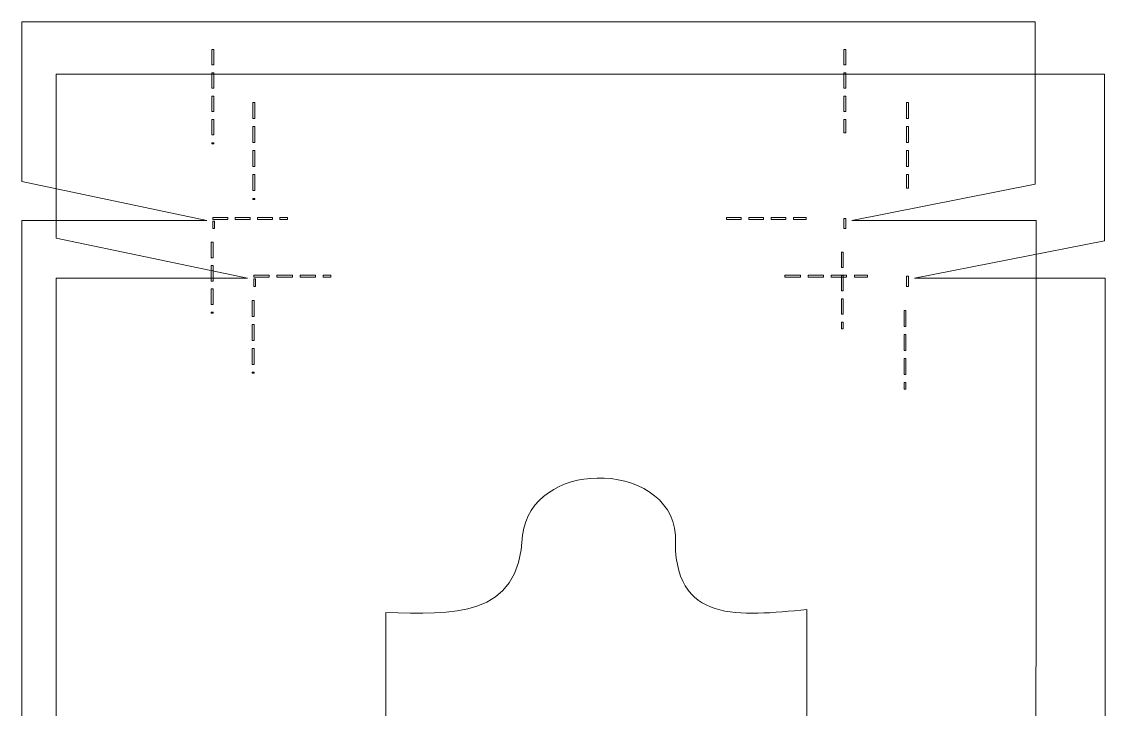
# Model space of a CAD drawing. Header units: centimetres. Extents: x -11.4 to 11.4, y -13.5 to 13.5.
# Drawn here: x -10.88 to -0.81, y -7.08 to -0.7 of the extents above; entities that cross this region are included whole.
import ezdxf

# ---------------------------------------------------------------- set-up
doc = ezdxf.new("R2010")
doc.units = ezdxf.units.CM
doc.header["$MEASUREMENT"] = 0
doc.layers.add('Layer 1', color=7, linetype='Continuous')

msp = doc.modelspace()

# ---------------------------------------------------------------- linework, layer by layer
at = {"layer": 'Layer 1', "color": 25, "lineweight": 18}
for points, knots in [([(-10.8726, -0.69742), (-10.8726, -0.69742), (-10.8726, -2.17961), (-10.8726, -2.17961), (-10.8726, -2.17961), (-10.8726, -2.17961), (-9.15604, -2.5414), (-9.15604, -2.5414), (-9.15604, -2.5414), (-9.15604, -2.5414), (-10.8753, -2.54253), (-10.8753, -2.54253), (-10.8753, -2.54253), (-10.8753, -2.54253), (-10.8753, -10.82214), (-10.8753, -10.82214), (-10.8753, -10.82214), (-10.8753, -10.82214), (-9.16144, -10.82214), (-9.16144, -10.82214), (-9.16144, -10.82214), (-9.16144, -10.82214), (-10.8726, -11.18281), (-10.8726, -11.18281), (-10.8726, -11.18281), (-10.8726, -11.18281), (-10.8726, -12.665), (-10.8726, -12.665), (-10.8726, -12.665), (-10.8726, -12.665), (-1.4664, -12.665), (-1.4664, -12.665), (-1.4664, -12.665), (-1.4664, -12.665), (-1.46532, -11.15741), (-1.46532, -11.15741), (-1.46532, -11.15741), (-1.46532, -11.15741), (-3.15756, -10.82214), (-3.15756, -10.82214), (-3.15756, -10.82214), (-3.15756, -10.82214), (-1.461, -10.82214), (-1.461, -10.82214), (-1.461, -10.82214), (-1.461, -10.82214), (-1.45776, -2.5414), (-1.45776, -2.5414), (-1.45776, -2.5414), (-1.45776, -2.5414), (-3.16891, -2.54253), (-3.16891, -2.54253), (-3.16891, -2.54253), (-3.16891, -2.54253), (-1.46532, -2.20557), (-1.46532, -2.20557), (-1.46532, -2.20557), (-1.46532, -2.20557), (-1.4664, -0.69741), (-1.4664, -0.69741), (-1.4664, -0.69741), (-1.4664, -0.69741), (-10.8726, -0.69741), (-10.8726, -0.69741), (-10.8726, -0.69741), (-10.8726, -0.69741), (-10.8726, -0.69742), (-10.8726, -0.69742)], [0, 0, 0, 0, 0.05555556, 0.05555556, 0.05555556, 0.05555556, 0.11111111, 0.11111111, 0.11111111, 0.11111111, 0.16666667, 0.16666667, 0.16666667, 0.16666667, 0.22222222, 0.22222222, 0.22222222, 0.22222222, 0.27777778, 0.27777778, 0.27777778, 0.27777778, 0.33333333, 0.33333333, 0.33333333, 0.33333333, 0.38888889, 0.38888889, 0.38888889, 0.38888889, 0.44444444, 0.44444444, 0.44444444, 0.44444444, 0.5, 0.5, 0.5, 0.5, 0.55555556, 0.55555556, 0.55555556, 0.55555556, 0.61111111, 0.61111111, 0.61111111, 0.61111111, 0.66666667, 0.66666667, 0.66666667, 0.66666667, 0.72222222, 0.72222222, 0.72222222, 0.72222222, 0.77777778, 0.77777778, 0.77777778, 0.77777778, 0.83333333, 0.83333333, 0.83333333, 0.83333333, 0.88888889, 0.88888889, 0.88888889, 0.88888889, 1, 1, 1, 1]), ([(-9.10849, -0.95424), (-9.10849, -0.95424), (-9.0912, -0.95424), (-9.0912, -0.95424), (-9.0912, -0.95424), (-9.0912, -0.95424), (-9.0912, -1.09873), (-9.0912, -1.09873), (-9.0912, -1.09873), (-9.0912, -1.09873), (-9.10849, -1.09873), (-9.10849, -1.09873), (-9.10849, -1.09873), (-9.10849, -1.09873), (-9.10849, -0.95424), (-9.10849, -0.95424)], [0, 0, 0, 0, 0.2, 0.2, 0.2, 0.2, 0.4, 0.4, 0.4, 0.4, 0.6, 0.6, 0.6, 0.6, 1, 1, 1, 1]), ([(-3.24238, -0.95424), (-3.24238, -0.95424), (-3.22509, -0.95424), (-3.22509, -0.95424), (-3.22509, -0.95424), (-3.22509, -0.95424), (-3.22509, -1.09873), (-3.22509, -1.09873), (-3.22509, -1.09873), (-3.22509, -1.09873), (-3.24238, -1.09873), (-3.24238, -1.09873), (-3.24238, -1.09873), (-3.24238, -1.09873), (-3.24238, -0.95424), (-3.24238, -0.95424)], [0, 0, 0, 0, 0.2, 0.2, 0.2, 0.2, 0.4, 0.4, 0.4, 0.4, 0.6, 0.6, 0.6, 0.6, 1, 1, 1, 1]), ([(-9.10849, -1.17098), (-9.10849, -1.17098), (-9.0912, -1.17098), (-9.0912, -1.17098), (-9.0912, -1.17098), (-9.0912, -1.17098), (-9.0912, -1.31547), (-9.0912, -1.31547), (-9.0912, -1.31547), (-9.0912, -1.31547), (-9.10849, -1.31547), (-9.10849, -1.31547), (-9.10849, -1.31547), (-9.10849, -1.31547), (-9.10849, -1.17098), (-9.10849, -1.17098)], [0, 0, 0, 0, 0.2, 0.2, 0.2, 0.2, 0.4, 0.4, 0.4, 0.4, 0.6, 0.6, 0.6, 0.6, 1, 1, 1, 1]), ([(-3.24238, -1.17098), (-3.24238, -1.17098), (-3.22509, -1.17098), (-3.22509, -1.17098), (-3.22509, -1.17098), (-3.22509, -1.17098), (-3.22509, -1.31547), (-3.22509, -1.31547), (-3.22509, -1.31547), (-3.22509, -1.31547), (-3.24238, -1.31547), (-3.24238, -1.31547), (-3.24238, -1.31547), (-3.24238, -1.31547), (-3.24238, -1.17098), (-3.24238, -1.17098)], [0, 0, 0, 0, 0.2, 0.2, 0.2, 0.2, 0.4, 0.4, 0.4, 0.4, 0.6, 0.6, 0.6, 0.6, 1, 1, 1, 1]), ([(-9.10849, -1.38772), (-9.10849, -1.38772), (-9.0912, -1.38772), (-9.0912, -1.38772), (-9.0912, -1.38772), (-9.0912, -1.38772), (-9.0912, -1.53221), (-9.0912, -1.53221), (-9.0912, -1.53221), (-9.0912, -1.53221), (-9.10849, -1.53221), (-9.10849, -1.53221), (-9.10849, -1.53221), (-9.10849, -1.53221), (-9.10849, -1.38772), (-9.10849, -1.38772)], [0, 0, 0, 0, 0.2, 0.2, 0.2, 0.2, 0.4, 0.4, 0.4, 0.4, 0.6, 0.6, 0.6, 0.6, 1, 1, 1, 1]), ([(-3.24238, -1.38772), (-3.24238, -1.38772), (-3.22509, -1.38772), (-3.22509, -1.38772), (-3.22509, -1.38772), (-3.22509, -1.38772), (-3.22509, -1.53221), (-3.22509, -1.53221), (-3.22509, -1.53221), (-3.22509, -1.53221), (-3.24238, -1.53221), (-3.24238, -1.53221), (-3.24238, -1.53221), (-3.24238, -1.53221), (-3.24238, -1.38772), (-3.24238, -1.38772)], [0, 0, 0, 0, 0.2, 0.2, 0.2, 0.2, 0.4, 0.4, 0.4, 0.4, 0.6, 0.6, 0.6, 0.6, 1, 1, 1, 1]), ([(-9.10849, -1.60446), (-9.10849, -1.60446), (-9.0912, -1.60446), (-9.0912, -1.60446), (-9.0912, -1.60446), (-9.0912, -1.60446), (-9.0912, -1.74896), (-9.0912, -1.74896), (-9.0912, -1.74896), (-9.0912, -1.74896), (-9.10849, -1.74896), (-9.10849, -1.74896), (-9.10849, -1.74896), (-9.10849, -1.74896), (-9.10849, -1.60446), (-9.10849, -1.60446)], [0, 0, 0, 0, 0.2, 0.2, 0.2, 0.2, 0.4, 0.4, 0.4, 0.4, 0.6, 0.6, 0.6, 0.6, 1, 1, 1, 1]), ([(-3.24238, -1.60446), (-3.24238, -1.60446), (-3.22509, -1.60446), (-3.22509, -1.60446), (-3.22509, -1.60446), (-3.22509, -1.60446), (-3.22509, -1.72807), (-3.22509, -1.72807), (-3.22509, -1.72807), (-3.22509, -1.72807), (-3.24238, -1.72807), (-3.24238, -1.72807), (-3.24238, -1.72807), (-3.24238, -1.72807), (-3.24238, -1.60446), (-3.24238, -1.60446)], [0, 0, 0, 0, 0.2, 0.2, 0.2, 0.2, 0.4, 0.4, 0.4, 0.4, 0.6, 0.6, 0.6, 0.6, 1, 1, 1, 1]), ([(-9.10849, -1.8212), (-9.10849, -1.8212), (-9.0912, -1.8212), (-9.0912, -1.8212), (-9.0912, -1.8212), (-9.0912, -1.8212), (-9.0912, -1.83136), (-9.0912, -1.83136), (-9.0912, -1.83136), (-9.0912, -1.83136), (-9.10849, -1.83136), (-9.10849, -1.83136), (-9.10849, -1.83136), (-9.10849, -1.83136), (-9.10849, -1.8212), (-9.10849, -1.8212)], [0, 0, 0, 0, 0.2, 0.2, 0.2, 0.2, 0.4, 0.4, 0.4, 0.4, 0.6, 0.6, 0.6, 0.6, 1, 1, 1, 1]), ([(-9.09985, -2.51601), (-9.09985, -2.51601), (-8.96153, -2.51601), (-8.96153, -2.51601), (-8.96153, -2.51601), (-8.96153, -2.51601), (-8.96153, -2.53407), (-8.96153, -2.53407), (-8.96153, -2.53407), (-8.96153, -2.53407), (-9.09985, -2.53407), (-9.09985, -2.53407), (-9.09985, -2.53407), (-9.09985, -2.53407), (-9.09985, -2.51601), (-9.09985, -2.51601)], [0, 0, 0, 0, 0.2, 0.2, 0.2, 0.2, 0.4, 0.4, 0.4, 0.4, 0.6, 0.6, 0.6, 0.6, 1, 1, 1, 1]), ([(-9.09985, -2.54818), (-9.09985, -2.54818), (-9.08634, -2.54818), (-9.08634, -2.54818), (-9.08634, -2.54818), (-9.08634, -2.54818), (-9.08634, -2.61648), (-9.08634, -2.61648), (-9.08634, -2.61648), (-9.08634, -2.61648), (-9.09985, -2.61648), (-9.09985, -2.61648), (-9.09985, -2.61648), (-9.09985, -2.61648), (-9.09985, -2.54818), (-9.09985, -2.54818)], [0, 0, 0, 0, 0.2, 0.2, 0.2, 0.2, 0.4, 0.4, 0.4, 0.4, 0.6, 0.6, 0.6, 0.6, 1, 1, 1, 1]), ([(-8.89237, -2.51601), (-8.89237, -2.51601), (-8.75405, -2.51601), (-8.75405, -2.51601), (-8.75405, -2.51601), (-8.75405, -2.51601), (-8.75405, -2.53407), (-8.75405, -2.53407), (-8.75405, -2.53407), (-8.75405, -2.53407), (-8.89237, -2.53407), (-8.89237, -2.53407), (-8.89237, -2.53407), (-8.89237, -2.53407), (-8.89237, -2.51601), (-8.89237, -2.51601)], [0, 0, 0, 0, 0.2, 0.2, 0.2, 0.2, 0.4, 0.4, 0.4, 0.4, 0.6, 0.6, 0.6, 0.6, 1, 1, 1, 1]), ([(-8.68489, -2.51601), (-8.68489, -2.51601), (-8.54657, -2.51601), (-8.54657, -2.51601), (-8.54657, -2.51601), (-8.54657, -2.51601), (-8.54657, -2.53407), (-8.54657, -2.53407), (-8.54657, -2.53407), (-8.54657, -2.53407), (-8.68489, -2.53407), (-8.68489, -2.53407), (-8.68489, -2.53407), (-8.68489, -2.53407), (-8.68489, -2.51601), (-8.68489, -2.51601)], [0, 0, 0, 0, 0.2, 0.2, 0.2, 0.2, 0.4, 0.4, 0.4, 0.4, 0.6, 0.6, 0.6, 0.6, 1, 1, 1, 1]), ([(-8.47741, -2.51601), (-8.47741, -2.51601), (-8.40825, -2.51601), (-8.40825, -2.51601), (-8.40825, -2.51601), (-8.40825, -2.51601), (-8.40825, -2.53407), (-8.40825, -2.53407), (-8.40825, -2.53407), (-8.40825, -2.53407), (-8.47741, -2.53407), (-8.47741, -2.53407), (-8.47741, -2.53407), (-8.47741, -2.53407), (-8.47741, -2.51601), (-8.47741, -2.51601)], [0, 0, 0, 0, 0.2, 0.2, 0.2, 0.2, 0.4, 0.4, 0.4, 0.4, 0.6, 0.6, 0.6, 0.6, 1, 1, 1, 1]), ([(-4.33272, -2.51601), (-4.33272, -2.51601), (-4.1944, -2.51601), (-4.1944, -2.51601), (-4.1944, -2.51601), (-4.1944, -2.51601), (-4.1944, -2.53407), (-4.1944, -2.53407), (-4.1944, -2.53407), (-4.1944, -2.53407), (-4.33272, -2.53407), (-4.33272, -2.53407), (-4.33272, -2.53407), (-4.33272, -2.53407), (-4.33272, -2.51601), (-4.33272, -2.51601)], [0, 0, 0, 0, 0.2, 0.2, 0.2, 0.2, 0.4, 0.4, 0.4, 0.4, 0.6, 0.6, 0.6, 0.6, 1, 1, 1, 1]), ([(-4.12525, -2.51601), (-4.12525, -2.51601), (-3.98693, -2.51601), (-3.98693, -2.51601), (-3.98693, -2.51601), (-3.98693, -2.51601), (-3.98693, -2.53407), (-3.98693, -2.53407), (-3.98693, -2.53407), (-3.98693, -2.53407), (-4.12525, -2.53407), (-4.12525, -2.53407), (-4.12525, -2.53407), (-4.12525, -2.53407), (-4.12525, -2.51601), (-4.12525, -2.51601)], [0, 0, 0, 0, 0.2, 0.2, 0.2, 0.2, 0.4, 0.4, 0.4, 0.4, 0.6, 0.6, 0.6, 0.6, 1, 1, 1, 1]), ([(-3.91777, -2.51601), (-3.91777, -2.51601), (-3.77945, -2.51601), (-3.77945, -2.51601), (-3.77945, -2.51601), (-3.77945, -2.51601), (-3.77945, -2.53407), (-3.77945, -2.53407), (-3.77945, -2.53407), (-3.77945, -2.53407), (-3.91777, -2.53407), (-3.91777, -2.53407), (-3.91777, -2.53407), (-3.91777, -2.53407), (-3.91777, -2.51601), (-3.91777, -2.51601)], [0, 0, 0, 0, 0.2, 0.2, 0.2, 0.2, 0.4, 0.4, 0.4, 0.4, 0.6, 0.6, 0.6, 0.6, 1, 1, 1, 1]), ([(-3.71029, -2.51601), (-3.71029, -2.51601), (-3.59142, -2.51601), (-3.59142, -2.51601), (-3.59142, -2.51601), (-3.59142, -2.51601), (-3.59142, -2.53407), (-3.59142, -2.53407), (-3.59142, -2.53407), (-3.59142, -2.53407), (-3.71029, -2.53407), (-3.71029, -2.53407), (-3.71029, -2.53407), (-3.71029, -2.53407), (-3.71029, -2.51601), (-3.71029, -2.51601)], [0, 0, 0, 0, 0.2, 0.2, 0.2, 0.2, 0.4, 0.4, 0.4, 0.4, 0.6, 0.6, 0.6, 0.6, 1, 1, 1, 1]), ([(-3.24238, -2.52504), (-3.24238, -2.52504), (-3.22509, -2.52504), (-3.22509, -2.52504), (-3.22509, -2.52504), (-3.22509, -2.52504), (-3.22509, -2.61648), (-3.22509, -2.61648), (-3.22509, -2.61648), (-3.22509, -2.61648), (-3.24238, -2.61648), (-3.24238, -2.61648), (-3.24238, -2.61648), (-3.24238, -2.61648), (-3.24238, -2.52504), (-3.24238, -2.52504)], [0, 0, 0, 0, 0.2, 0.2, 0.2, 0.2, 0.4, 0.4, 0.4, 0.4, 0.6, 0.6, 0.6, 0.6, 1, 1, 1, 1]), ([(-9.11552, -2.74404), (-9.11552, -2.74404), (-9.09823, -2.74404), (-9.09823, -2.74404), (-9.09823, -2.74404), (-9.09823, -2.74404), (-9.09823, -2.88853), (-9.09823, -2.88853), (-9.09823, -2.88853), (-9.09823, -2.88853), (-9.11552, -2.88853), (-9.11552, -2.88853), (-9.11552, -2.88853), (-9.11552, -2.88853), (-9.11552, -2.74404), (-9.11552, -2.74404)], [0, 0, 0, 0, 0.2, 0.2, 0.2, 0.2, 0.4, 0.4, 0.4, 0.4, 0.6, 0.6, 0.6, 0.6, 1, 1, 1, 1]), ([(-3.26454, -2.83492), (-3.26454, -2.83492), (-3.24725, -2.83492), (-3.24725, -2.83492), (-3.24725, -2.83492), (-3.24725, -2.83492), (-3.24725, -2.97941), (-3.24725, -2.97941), (-3.24725, -2.97941), (-3.24725, -2.97941), (-3.26454, -2.97941), (-3.26454, -2.97941), (-3.26454, -2.97941), (-3.26454, -2.97941), (-3.26454, -2.83492), (-3.26454, -2.83492)], [0, 0, 0, 0, 0.2, 0.2, 0.2, 0.2, 0.4, 0.4, 0.4, 0.4, 0.6, 0.6, 0.6, 0.6, 1, 1, 1, 1]), ([(-9.11552, -2.96078), (-9.11552, -2.96078), (-9.09823, -2.96078), (-9.09823, -2.96078), (-9.09823, -2.96078), (-9.09823, -2.96078), (-9.09823, -3.10527), (-9.09823, -3.10527), (-9.09823, -3.10527), (-9.09823, -3.10527), (-9.11552, -3.10527), (-9.11552, -3.10527), (-9.11552, -3.10527), (-9.11552, -3.10527), (-9.11552, -2.96078), (-9.11552, -2.96078)], [0, 0, 0, 0, 0.2, 0.2, 0.2, 0.2, 0.4, 0.4, 0.4, 0.4, 0.6, 0.6, 0.6, 0.6, 1, 1, 1, 1]), ([(-3.26454, -3.05165), (-3.26454, -3.05165), (-3.24725, -3.05165), (-3.24725, -3.05165), (-3.24725, -3.05165), (-3.24725, -3.05165), (-3.24725, -3.19614), (-3.24725, -3.19614), (-3.24725, -3.19614), (-3.24725, -3.19614), (-3.26454, -3.19614), (-3.26454, -3.19614), (-3.26454, -3.19614), (-3.26454, -3.19614), (-3.26454, -3.05165), (-3.26454, -3.05165)], [0, 0, 0, 0, 0.2, 0.2, 0.2, 0.2, 0.4, 0.4, 0.4, 0.4, 0.6, 0.6, 0.6, 0.6, 1, 1, 1, 1]), ([(-9.11552, -3.17752), (-9.11552, -3.17752), (-9.09823, -3.17752), (-9.09823, -3.17752), (-9.09823, -3.17752), (-9.09823, -3.17752), (-9.09823, -3.32201), (-9.09823, -3.32201), (-9.09823, -3.32201), (-9.09823, -3.32201), (-9.11552, -3.32201), (-9.11552, -3.32201), (-9.11552, -3.32201), (-9.11552, -3.32201), (-9.11552, -3.17752), (-9.11552, -3.17752)], [0, 0, 0, 0, 0.2, 0.2, 0.2, 0.2, 0.4, 0.4, 0.4, 0.4, 0.6, 0.6, 0.6, 0.6, 1, 1, 1, 1]), ([(-3.26454, -3.2684), (-3.26454, -3.2684), (-3.24725, -3.2684), (-3.24725, -3.2684), (-3.24725, -3.2684), (-3.24725, -3.2684), (-3.24725, -3.41289), (-3.24725, -3.41289), (-3.24725, -3.41289), (-3.24725, -3.41289), (-3.26454, -3.41289), (-3.26454, -3.41289), (-3.26454, -3.41289), (-3.26454, -3.41289), (-3.26454, -3.2684), (-3.26454, -3.2684)], [0, 0, 0, 0, 0.2, 0.2, 0.2, 0.2, 0.4, 0.4, 0.4, 0.4, 0.6, 0.6, 0.6, 0.6, 1, 1, 1, 1]), ([(-9.11552, -3.39426), (-9.11552, -3.39426), (-9.09823, -3.39426), (-9.09823, -3.39426), (-9.09823, -3.39426), (-9.09823, -3.39426), (-9.09823, -3.40103), (-9.09823, -3.40103), (-9.09823, -3.40103), (-9.09823, -3.40103), (-9.11552, -3.40103), (-9.11552, -3.40103), (-9.11552, -3.40103), (-9.11552, -3.40103), (-9.11552, -3.39426), (-9.11552, -3.39426)], [0, 0, 0, 0, 0.2, 0.2, 0.2, 0.2, 0.4, 0.4, 0.4, 0.4, 0.6, 0.6, 0.6, 0.6, 1, 1, 1, 1]), ([(-3.26454, -3.48514), (-3.26454, -3.48514), (-3.24725, -3.48514), (-3.24725, -3.48514), (-3.24725, -3.48514), (-3.24725, -3.48514), (-3.24725, -3.54666), (-3.24725, -3.54666), (-3.24725, -3.54666), (-3.24725, -3.54666), (-3.26454, -3.54666), (-3.26454, -3.54666), (-3.26454, -3.54666), (-3.26454, -3.54666), (-3.26454, -3.48514), (-3.26454, -3.48514)], [0, 0, 0, 0, 0.2, 0.2, 0.2, 0.2, 0.4, 0.4, 0.4, 0.4, 0.6, 0.6, 0.6, 0.6, 1, 1, 1, 1])]:
    msp.add_open_spline(points, degree=3, knots=knots, dxfattribs=at)
at = {"layer": 'Layer 1', "color": 13, "lineweight": 18}
for points, knots in [([(-10.55357, -1.1854), (-10.55357, -1.1854), (-10.55357, -2.70582), (-10.55357, -2.70582), (-10.55357, -2.70582), (-10.55357, -2.70582), (-8.77774, -3.07687), (-8.77774, -3.07687), (-8.77774, -3.07687), (-8.77774, -3.07687), (-10.55611, -3.07751), (-10.55611, -3.07751), (-10.55611, -3.07751), (-10.55611, -3.07751), (-10.55611, -11.56973), (-10.55611, -11.56973), (-10.55611, -11.56973), (-10.55611, -11.56973), (-8.78346, -11.56973), (-8.78346, -11.56973), (-8.78346, -11.56973), (-8.78346, -11.56973), (-10.55357, -11.94014), (-10.55357, -11.94014), (-10.55357, -11.94014), (-10.55357, -11.94014), (-10.55357, -13.45993), (-10.55357, -13.45993), (-10.55357, -13.45993), (-10.55357, -13.45993), (-0.82367, -13.45993), (-0.82367, -13.45993), (-0.82367, -13.45993), (-0.82367, -13.45993), (-0.8224, -11.91409), (-0.8224, -11.91409), (-0.8224, -11.91409), (-0.8224, -11.91409), (-2.57282, -11.56973), (-2.57282, -11.56973), (-2.57282, -11.56973), (-2.57282, -11.56973), (-0.81795, -11.56973), (-0.81795, -11.56973), (-0.81795, -11.56973), (-0.81795, -11.56973), (-0.81477, -3.07687), (-0.81477, -3.07687), (-0.81477, -3.07687), (-0.81477, -3.07687), (-2.58488, -3.07751), (-2.58488, -3.07751), (-2.58488, -3.07751), (-2.58488, -3.07751), (-0.82239, -2.73251), (-0.82239, -2.73251), (-0.82239, -2.73251), (-0.82239, -2.73251), (-0.82366, -1.18541), (-0.82366, -1.18541), (-0.82366, -1.18541), (-0.82366, -1.18541), (-10.55356, -1.18541), (-10.55356, -1.18541), (-10.55356, -1.18541), (-10.55356, -1.18541), (-10.55357, -1.1854), (-10.55357, -1.1854)], [0, 0, 0, 0, 0.05555556, 0.05555556, 0.05555556, 0.05555556, 0.11111111, 0.11111111, 0.11111111, 0.11111111, 0.16666667, 0.16666667, 0.16666667, 0.16666667, 0.22222222, 0.22222222, 0.22222222, 0.22222222, 0.27777778, 0.27777778, 0.27777778, 0.27777778, 0.33333333, 0.33333333, 0.33333333, 0.33333333, 0.38888889, 0.38888889, 0.38888889, 0.38888889, 0.44444444, 0.44444444, 0.44444444, 0.44444444, 0.5, 0.5, 0.5, 0.5, 0.55555556, 0.55555556, 0.55555556, 0.55555556, 0.61111111, 0.61111111, 0.61111111, 0.61111111, 0.66666667, 0.66666667, 0.66666667, 0.66666667, 0.72222222, 0.72222222, 0.72222222, 0.72222222, 0.77777778, 0.77777778, 0.77777778, 0.77777778, 0.83333333, 0.83333333, 0.83333333, 0.83333333, 0.88888889, 0.88888889, 0.88888889, 0.88888889, 1, 1, 1, 1]), ([(-8.72881, -1.44844), (-8.72881, -1.44844), (-8.71102, -1.44844), (-8.71102, -1.44844), (-8.71102, -1.44844), (-8.71102, -1.44844), (-8.71102, -1.59711), (-8.71102, -1.59711), (-8.71102, -1.59711), (-8.71102, -1.59711), (-8.72881, -1.59711), (-8.72881, -1.59711), (-8.72881, -1.59711), (-8.72881, -1.59711), (-8.72881, -1.44844), (-8.72881, -1.44844)], [0, 0, 0, 0, 0.2, 0.2, 0.2, 0.2, 0.4, 0.4, 0.4, 0.4, 0.6, 0.6, 0.6, 0.6, 1, 1, 1, 1]), ([(-2.66049, -1.44844), (-2.66049, -1.44844), (-2.6427, -1.44844), (-2.6427, -1.44844), (-2.6427, -1.44844), (-2.6427, -1.44844), (-2.6427, -1.59711), (-2.6427, -1.59711), (-2.6427, -1.59711), (-2.6427, -1.59711), (-2.66049, -1.59711), (-2.66049, -1.59711), (-2.66049, -1.59711), (-2.66049, -1.59711), (-2.66049, -1.44844), (-2.66049, -1.44844)], [0, 0, 0, 0, 0.2, 0.2, 0.2, 0.2, 0.4, 0.4, 0.4, 0.4, 0.6, 0.6, 0.6, 0.6, 1, 1, 1, 1]), ([(-8.72881, -1.67082), (-8.72881, -1.67082), (-8.71102, -1.67082), (-8.71102, -1.67082), (-8.71102, -1.67082), (-8.71102, -1.67082), (-8.71102, -1.81949), (-8.71102, -1.81949), (-8.71102, -1.81949), (-8.71102, -1.81949), (-8.72881, -1.81949), (-8.72881, -1.81949), (-8.72881, -1.81949), (-8.72881, -1.81949), (-8.72881, -1.67082), (-8.72881, -1.67082)], [0, 0, 0, 0, 0.2, 0.2, 0.2, 0.2, 0.4, 0.4, 0.4, 0.4, 0.6, 0.6, 0.6, 0.6, 1, 1, 1, 1]), ([(-2.66049, -1.67082), (-2.66049, -1.67082), (-2.6427, -1.67082), (-2.6427, -1.67082), (-2.6427, -1.67082), (-2.6427, -1.67082), (-2.6427, -1.81949), (-2.6427, -1.81949), (-2.6427, -1.81949), (-2.6427, -1.81949), (-2.66049, -1.81949), (-2.66049, -1.81949), (-2.66049, -1.81949), (-2.66049, -1.81949), (-2.66049, -1.67082), (-2.66049, -1.67082)], [0, 0, 0, 0, 0.2, 0.2, 0.2, 0.2, 0.4, 0.4, 0.4, 0.4, 0.6, 0.6, 0.6, 0.6, 1, 1, 1, 1]), ([(-8.72881, -1.89319), (-8.72881, -1.89319), (-8.71102, -1.89319), (-8.71102, -1.89319), (-8.71102, -1.89319), (-8.71102, -1.89319), (-8.71102, -2.04186), (-8.71102, -2.04186), (-8.71102, -2.04186), (-8.71102, -2.04186), (-8.72881, -2.04186), (-8.72881, -2.04186), (-8.72881, -2.04186), (-8.72881, -2.04186), (-8.72881, -1.89319), (-8.72881, -1.89319)], [0, 0, 0, 0, 0.2, 0.2, 0.2, 0.2, 0.4, 0.4, 0.4, 0.4, 0.6, 0.6, 0.6, 0.6, 1, 1, 1, 1]), ([(-2.66049, -1.89319), (-2.66049, -1.89319), (-2.6427, -1.89319), (-2.6427, -1.89319), (-2.6427, -1.89319), (-2.6427, -1.89319), (-2.6427, -2.04186), (-2.6427, -2.04186), (-2.6427, -2.04186), (-2.6427, -2.04186), (-2.66049, -2.04186), (-2.66049, -2.04186), (-2.66049, -2.04186), (-2.66049, -2.04186), (-2.66049, -1.89319), (-2.66049, -1.89319)], [0, 0, 0, 0, 0.2, 0.2, 0.2, 0.2, 0.4, 0.4, 0.4, 0.4, 0.6, 0.6, 0.6, 0.6, 1, 1, 1, 1]), ([(-8.72881, -2.11557), (-8.72881, -2.11557), (-8.71102, -2.11557), (-8.71102, -2.11557), (-8.71102, -2.11557), (-8.71102, -2.11557), (-8.71102, -2.26361), (-8.71102, -2.26361), (-8.71102, -2.26361), (-8.71102, -2.26361), (-8.72881, -2.26361), (-8.72881, -2.26361), (-8.72881, -2.26361), (-8.72881, -2.26361), (-8.72881, -2.11557), (-8.72881, -2.11557)], [0, 0, 0, 0, 0.2, 0.2, 0.2, 0.2, 0.4, 0.4, 0.4, 0.4, 0.6, 0.6, 0.6, 0.6, 1, 1, 1, 1]), ([(-2.66049, -2.11557), (-2.66049, -2.11557), (-2.6427, -2.11557), (-2.6427, -2.11557), (-2.6427, -2.11557), (-2.6427, -2.11557), (-2.6427, -2.24264), (-2.6427, -2.24264), (-2.6427, -2.24264), (-2.6427, -2.24264), (-2.66049, -2.24264), (-2.66049, -2.24264), (-2.66049, -2.24264), (-2.66049, -2.24264), (-2.66049, -2.11557), (-2.66049, -2.11557)], [0, 0, 0, 0, 0.2, 0.2, 0.2, 0.2, 0.4, 0.4, 0.4, 0.4, 0.6, 0.6, 0.6, 0.6, 1, 1, 1, 1]), ([(-8.72881, -2.33795), (-8.72881, -2.33795), (-8.71102, -2.33795), (-8.71102, -2.33795), (-8.71102, -2.33795), (-8.71102, -2.33795), (-8.71102, -2.34812), (-8.71102, -2.34812), (-8.71102, -2.34812), (-8.71102, -2.34812), (-8.72881, -2.34812), (-8.72881, -2.34812), (-8.72881, -2.34812), (-8.72881, -2.34812), (-8.72881, -2.33795), (-8.72881, -2.33795)], [0, 0, 0, 0, 0.2, 0.2, 0.2, 0.2, 0.4, 0.4, 0.4, 0.4, 0.6, 0.6, 0.6, 0.6, 1, 1, 1, 1]), ([(-8.71992, -3.05082), (-8.71992, -3.05082), (-8.57633, -3.05082), (-8.57633, -3.05082), (-8.57633, -3.05082), (-8.57633, -3.05082), (-8.57633, -3.06924), (-8.57633, -3.06924), (-8.57633, -3.06924), (-8.57633, -3.06924), (-8.71992, -3.06924), (-8.71992, -3.06924), (-8.71992, -3.06924), (-8.71992, -3.06924), (-8.71992, -3.05082), (-8.71992, -3.05082)], [0, 0, 0, 0, 0.2, 0.2, 0.2, 0.2, 0.4, 0.4, 0.4, 0.4, 0.6, 0.6, 0.6, 0.6, 1, 1, 1, 1]), ([(-8.71992, -3.08386), (-8.71992, -3.08386), (-8.70594, -3.08386), (-8.70594, -3.08386), (-8.70594, -3.08386), (-8.70594, -3.08386), (-8.70594, -3.15375), (-8.70594, -3.15375), (-8.70594, -3.15375), (-8.70594, -3.15375), (-8.71992, -3.15375), (-8.71992, -3.15375), (-8.71992, -3.15375), (-8.71992, -3.15375), (-8.71992, -3.08386), (-8.71992, -3.08386)], [0, 0, 0, 0, 0.2, 0.2, 0.2, 0.2, 0.4, 0.4, 0.4, 0.4, 0.6, 0.6, 0.6, 0.6, 1, 1, 1, 1]), ([(-8.50517, -3.05082), (-8.50517, -3.05082), (-8.36222, -3.05082), (-8.36222, -3.05082), (-8.36222, -3.05082), (-8.36222, -3.05082), (-8.36222, -3.06924), (-8.36222, -3.06924), (-8.36222, -3.06924), (-8.36222, -3.06924), (-8.50517, -3.06924), (-8.50517, -3.06924), (-8.50517, -3.06924), (-8.50517, -3.06924), (-8.50517, -3.05082), (-8.50517, -3.05082)], [0, 0, 0, 0, 0.2, 0.2, 0.2, 0.2, 0.4, 0.4, 0.4, 0.4, 0.6, 0.6, 0.6, 0.6, 1, 1, 1, 1]), ([(-8.29041, -3.05082), (-8.29041, -3.05082), (-8.14745, -3.05082), (-8.14745, -3.05082), (-8.14745, -3.05082), (-8.14745, -3.05082), (-8.14745, -3.06924), (-8.14745, -3.06924), (-8.14745, -3.06924), (-8.14745, -3.06924), (-8.29041, -3.06924), (-8.29041, -3.06924), (-8.29041, -3.06924), (-8.29041, -3.06924), (-8.29041, -3.05082), (-8.29041, -3.05082)], [0, 0, 0, 0, 0.2, 0.2, 0.2, 0.2, 0.4, 0.4, 0.4, 0.4, 0.6, 0.6, 0.6, 0.6, 1, 1, 1, 1]), ([(-8.07566, -3.05082), (-8.07566, -3.05082), (-8.0045, -3.05082), (-8.0045, -3.05082), (-8.0045, -3.05082), (-8.0045, -3.05082), (-8.0045, -3.06924), (-8.0045, -3.06924), (-8.0045, -3.06924), (-8.0045, -3.06924), (-8.07566, -3.06924), (-8.07566, -3.06924), (-8.07566, -3.06924), (-8.07566, -3.06924), (-8.07566, -3.05082), (-8.07566, -3.05082)], [0, 0, 0, 0, 0.2, 0.2, 0.2, 0.2, 0.4, 0.4, 0.4, 0.4, 0.6, 0.6, 0.6, 0.6, 1, 1, 1, 1]), ([(-3.78889, -3.05082), (-3.78889, -3.05082), (-3.6453, -3.05082), (-3.6453, -3.05082), (-3.6453, -3.05082), (-3.6453, -3.05082), (-3.6453, -3.06924), (-3.6453, -3.06924), (-3.6453, -3.06924), (-3.6453, -3.06924), (-3.78889, -3.06924), (-3.78889, -3.06924), (-3.78889, -3.06924), (-3.78889, -3.06924), (-3.78889, -3.05082), (-3.78889, -3.05082)], [0, 0, 0, 0, 0.2, 0.2, 0.2, 0.2, 0.4, 0.4, 0.4, 0.4, 0.6, 0.6, 0.6, 0.6, 1, 1, 1, 1]), ([(-3.57414, -3.05082), (-3.57414, -3.05082), (-3.43118, -3.05082), (-3.43118, -3.05082), (-3.43118, -3.05082), (-3.43118, -3.05082), (-3.43118, -3.06924), (-3.43118, -3.06924), (-3.43118, -3.06924), (-3.43118, -3.06924), (-3.57414, -3.06924), (-3.57414, -3.06924), (-3.57414, -3.06924), (-3.57414, -3.06924), (-3.57414, -3.05082), (-3.57414, -3.05082)], [0, 0, 0, 0, 0.2, 0.2, 0.2, 0.2, 0.4, 0.4, 0.4, 0.4, 0.6, 0.6, 0.6, 0.6, 1, 1, 1, 1]), ([(-3.35939, -3.05082), (-3.35939, -3.05082), (-3.21643, -3.05082), (-3.21643, -3.05082), (-3.21643, -3.05082), (-3.21643, -3.05082), (-3.21643, -3.06924), (-3.21643, -3.06924), (-3.21643, -3.06924), (-3.21643, -3.06924), (-3.35939, -3.06924), (-3.35939, -3.06924), (-3.35939, -3.06924), (-3.35939, -3.06924), (-3.35939, -3.05082), (-3.35939, -3.05082)], [0, 0, 0, 0, 0.2, 0.2, 0.2, 0.2, 0.4, 0.4, 0.4, 0.4, 0.6, 0.6, 0.6, 0.6, 1, 1, 1, 1]), ([(-3.14464, -3.05082), (-3.14464, -3.05082), (-3.02201, -3.05082), (-3.02201, -3.05082), (-3.02201, -3.05082), (-3.02201, -3.05082), (-3.02201, -3.06924), (-3.02201, -3.06924), (-3.02201, -3.06924), (-3.02201, -3.06924), (-3.14464, -3.06924), (-3.14464, -3.06924), (-3.14464, -3.06924), (-3.14464, -3.06924), (-3.14464, -3.05082), (-3.14464, -3.05082)], [0, 0, 0, 0, 0.2, 0.2, 0.2, 0.2, 0.4, 0.4, 0.4, 0.4, 0.6, 0.6, 0.6, 0.6, 1, 1, 1, 1]), ([(-2.66049, -3.05972), (-2.66049, -3.05972), (-2.6427, -3.05972), (-2.6427, -3.05972), (-2.6427, -3.05972), (-2.6427, -3.05972), (-2.6427, -3.15375), (-2.6427, -3.15375), (-2.6427, -3.15375), (-2.6427, -3.15375), (-2.66049, -3.15375), (-2.66049, -3.15375), (-2.66049, -3.15375), (-2.66049, -3.15375), (-2.66049, -3.05972), (-2.66049, -3.05972)], [0, 0, 0, 0, 0.2, 0.2, 0.2, 0.2, 0.4, 0.4, 0.4, 0.4, 0.6, 0.6, 0.6, 0.6, 1, 1, 1, 1]), ([(-8.7358, -3.28463), (-8.7358, -3.28463), (-8.71801, -3.28463), (-8.71801, -3.28463), (-8.71801, -3.28463), (-8.71801, -3.28463), (-8.71801, -3.43267), (-8.71801, -3.43267), (-8.71801, -3.43267), (-8.71801, -3.43267), (-8.7358, -3.43267), (-8.7358, -3.43267), (-8.7358, -3.43267), (-8.7358, -3.43267), (-8.7358, -3.28463), (-8.7358, -3.28463)], [0, 0, 0, 0, 0.2, 0.2, 0.2, 0.2, 0.4, 0.4, 0.4, 0.4, 0.6, 0.6, 0.6, 0.6, 1, 1, 1, 1]), ([(-2.68336, -3.3774), (-2.68336, -3.3774), (-2.66557, -3.3774), (-2.66557, -3.3774), (-2.66557, -3.3774), (-2.66557, -3.3774), (-2.66557, -3.52607), (-2.66557, -3.52607), (-2.66557, -3.52607), (-2.66557, -3.52607), (-2.68336, -3.52607), (-2.68336, -3.52607), (-2.68336, -3.52607), (-2.68336, -3.52607), (-2.68336, -3.3774), (-2.68336, -3.3774)], [0, 0, 0, 0, 0.2, 0.2, 0.2, 0.2, 0.4, 0.4, 0.4, 0.4, 0.6, 0.6, 0.6, 0.6, 1, 1, 1, 1]), ([(-8.7358, -3.50701), (-8.7358, -3.50701), (-8.71801, -3.50701), (-8.71801, -3.50701), (-8.71801, -3.50701), (-8.71801, -3.50701), (-8.71801, -3.65505), (-8.71801, -3.65505), (-8.71801, -3.65505), (-8.71801, -3.65505), (-8.7358, -3.65505), (-8.7358, -3.65505), (-8.7358, -3.65505), (-8.7358, -3.65505), (-8.7358, -3.50701), (-8.7358, -3.50701)], [0, 0, 0, 0, 0.2, 0.2, 0.2, 0.2, 0.4, 0.4, 0.4, 0.4, 0.6, 0.6, 0.6, 0.6, 1, 1, 1, 1]), ([(-2.68336, -3.59977), (-2.68336, -3.59977), (-2.66557, -3.59977), (-2.66557, -3.59977), (-2.66557, -3.59977), (-2.66557, -3.59977), (-2.66557, -3.74844), (-2.66557, -3.74844), (-2.66557, -3.74844), (-2.66557, -3.74844), (-2.68336, -3.74844), (-2.68336, -3.74844), (-2.68336, -3.74844), (-2.68336, -3.74844), (-2.68336, -3.59977), (-2.68336, -3.59977)], [0, 0, 0, 0, 0.2, 0.2, 0.2, 0.2, 0.4, 0.4, 0.4, 0.4, 0.6, 0.6, 0.6, 0.6, 1, 1, 1, 1]), ([(-8.7358, -3.72938), (-8.7358, -3.72938), (-8.71801, -3.72938), (-8.71801, -3.72938), (-8.71801, -3.72938), (-8.71801, -3.72938), (-8.71801, -3.87742), (-8.71801, -3.87742), (-8.71801, -3.87742), (-8.71801, -3.87742), (-8.7358, -3.87742), (-8.7358, -3.87742), (-8.7358, -3.87742), (-8.7358, -3.87742), (-8.7358, -3.72938), (-8.7358, -3.72938)], [0, 0, 0, 0, 0.2, 0.2, 0.2, 0.2, 0.4, 0.4, 0.4, 0.4, 0.6, 0.6, 0.6, 0.6, 1, 1, 1, 1]), ([(-2.68336, -3.82215), (-2.68336, -3.82215), (-2.66557, -3.82215), (-2.66557, -3.82215), (-2.66557, -3.82215), (-2.66557, -3.82215), (-2.66557, -3.97082), (-2.66557, -3.97082), (-2.66557, -3.97082), (-2.66557, -3.97082), (-2.68336, -3.97082), (-2.68336, -3.97082), (-2.68336, -3.97082), (-2.68336, -3.97082), (-2.68336, -3.82215), (-2.68336, -3.82215)], [0, 0, 0, 0, 0.2, 0.2, 0.2, 0.2, 0.4, 0.4, 0.4, 0.4, 0.6, 0.6, 0.6, 0.6, 1, 1, 1, 1]), ([(-8.7358, -3.95112), (-8.7358, -3.95112), (-8.71801, -3.95112), (-8.71801, -3.95112), (-8.71801, -3.95112), (-8.71801, -3.95112), (-8.71801, -3.95811), (-8.71801, -3.95811), (-8.71801, -3.95811), (-8.71801, -3.95811), (-8.7358, -3.95811), (-8.7358, -3.95811), (-8.7358, -3.95811), (-8.7358, -3.95811), (-8.7358, -3.95112), (-8.7358, -3.95112)], [0, 0, 0, 0, 0.2, 0.2, 0.2, 0.2, 0.4, 0.4, 0.4, 0.4, 0.6, 0.6, 0.6, 0.6, 1, 1, 1, 1]), ([(-2.68336, -4.04452), (-2.68336, -4.04452), (-2.66557, -4.04452), (-2.66557, -4.04452), (-2.66557, -4.04452), (-2.66557, -4.04452), (-2.66557, -4.10742), (-2.66557, -4.10742), (-2.66557, -4.10742), (-2.66557, -4.10742), (-2.68336, -4.10742), (-2.68336, -4.10742), (-2.68336, -4.10742), (-2.68336, -4.10742), (-2.68336, -4.04452), (-2.68336, -4.04452)], [0, 0, 0, 0, 0.2, 0.2, 0.2, 0.2, 0.4, 0.4, 0.4, 0.4, 0.6, 0.6, 0.6, 0.6, 1, 1, 1, 1]), ([(-5.53295, -4.93212), (-5.1848, -4.92476), (-4.83113, -5.10594), (-4.80546, -5.46201), (-4.80546, -5.46201), (-4.83865, -6.30376), (-4.19726, -6.20771), (-3.58557, -6.15328), (-3.58557, -6.15328), (-3.58557, -6.15328), (-3.58557, -9.35613), (-3.58557, -9.35613), (-3.58557, -9.35613), (-3.19212, -9.48794), (-3.23605, -9.74244), (-3.18784, -9.97116), (-3.18784, -9.97116), (-3.18784, -9.97116), (-3.17513, -11.03475), (-3.17513, -11.03475), (-3.17513, -11.03475), (-3.17513, -11.03475), (-7.84248, -11.02204), (-7.84248, -11.02204), (-7.84248, -11.02204), (-7.84248, -11.02204), (-7.85455, -9.9972), (-7.85455, -9.9972), (-7.85455, -9.9972), (-7.87447, -9.69607), (-7.83491, -9.434), (-7.49367, -9.36946), (-7.49367, -9.36946), (-7.49367, -9.36946), (-7.49367, -6.17932), (-7.49367, -6.17932), (-7.49367, -6.17932), (-6.88331, -6.19707), (-6.25344, -6.24186), (-6.22422, -5.462), (-6.22422, -5.462), (-6.18202, -5.11235), (-5.86, -4.93902), (-5.53295, -4.93211), (-5.53295, -4.93211), (-5.53295, -4.93211), (-5.53295, -4.93212), (-5.53295, -4.93212)], [0, 0, 0, 0, 0.07692308, 0.07692308, 0.07692308, 0.07692308, 0.15384615, 0.15384615, 0.15384615, 0.15384615, 0.23076923, 0.23076923, 0.23076923, 0.23076923, 0.30769231, 0.30769231, 0.30769231, 0.30769231, 0.38461538, 0.38461538, 0.38461538, 0.38461538, 0.46153846, 0.46153846, 0.46153846, 0.46153846, 0.53846154, 0.53846154, 0.53846154, 0.53846154, 0.61538462, 0.61538462, 0.61538462, 0.61538462, 0.69230769, 0.69230769, 0.69230769, 0.69230769, 0.76923077, 0.76923077, 0.76923077, 0.76923077, 0.84615385, 0.84615385, 0.84615385, 0.84615385, 1, 1, 1, 1])]:
    msp.add_open_spline(points, degree=3, knots=knots, dxfattribs=at)

doc.saveas('drawing.dxf')
